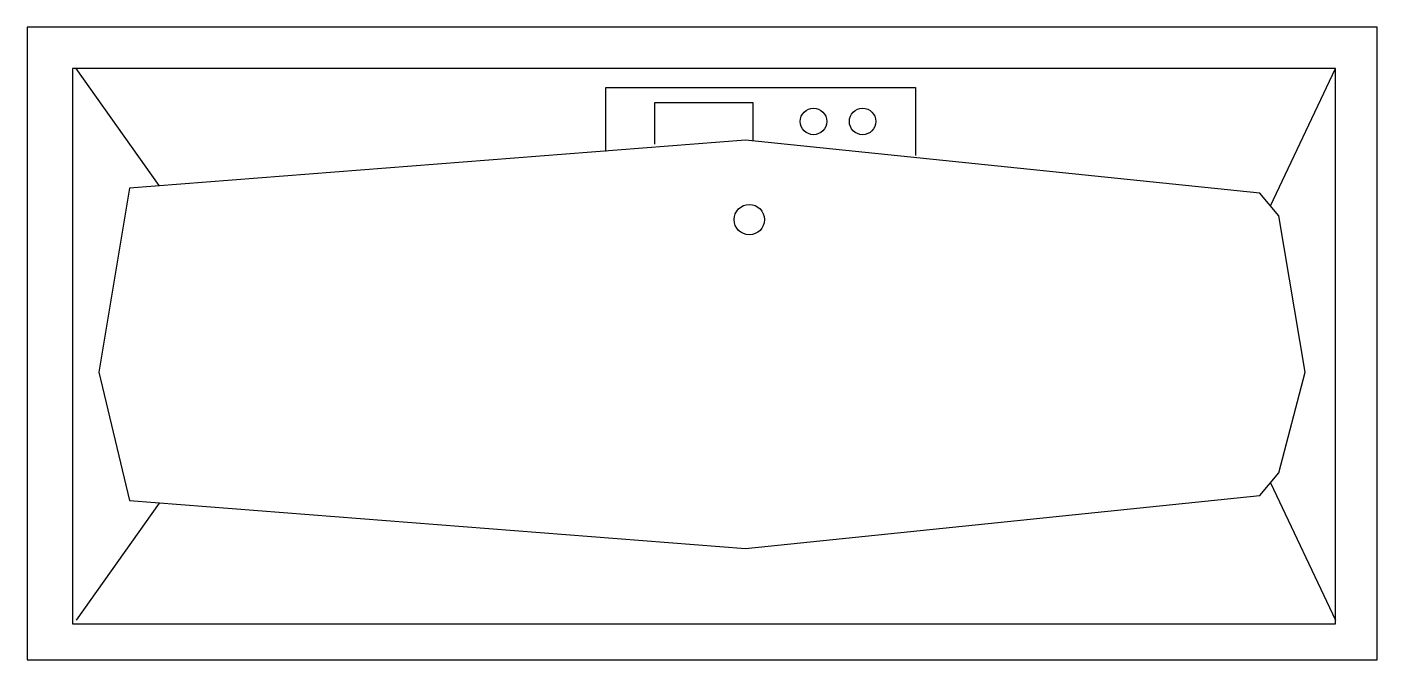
# Model space of a CAD drawing. Header units: millimetres. Extents: x -2989.83 to -2988.23, y 2941.84 to 2942.59.
import ezdxf

# ---------------------------------------------------------------- set-up
doc = ezdxf.new("R2010")
doc.units = ezdxf.units.MM
doc.header["$LTSCALE"] = 10
doc.layers.add('banheiro_louças', color=2, linetype='Continuous')

msp = doc.modelspace()

# ---------------------------------------------------------------- linework, layer by layer
at = {"layer": 'banheiro_louças'}
for p, q in [((-2988.2303, 2942.5915), (-2989.8303, 2942.5915)), ((-2989.8303, 2942.5915), (-2989.8303, 2941.8415)), ((-2988.2303, 2941.8415), (-2988.2303, 2942.5915)), ((-2989.7766, 2942.5423), (-2989.7766, 2941.8842)), ((-2988.2796, 2942.5423), (-2989.7766, 2942.5423)), ((-2988.2796, 2941.8842), (-2988.2796, 2942.5423)), ((-2989.7766, 2941.8842), (-2988.2796, 2941.8842)), ((-2989.8303, 2941.8415), (-2988.2303, 2941.8415))]:
    msp.add_line(p, q, dxfattribs=at)
at = {"layer": 'banheiro_louças', "color": 1}
for points in [[(-2989.6736, 2942.4036), (-2989.7721, 2942.5423)], [(-2988.3565, 2942.3795), (-2988.2796, 2942.5423)], [(-2989.1445, 2942.4439), (-2989.1445, 2942.5199), (-2988.7773, 2942.5199), (-2988.7773, 2942.4394)], [(-2989.0863, 2942.4528), (-2989.0863, 2942.502), (-2988.9699, 2942.502), (-2988.9699, 2942.4573)], [(-2988.3565, 2942.0514), (-2988.2796, 2941.8886)], [(-2989.6736, 2942.0273), (-2989.7721, 2941.8886)]]:
    msp.add_lwpolyline(points, dxfattribs=at)
msp.add_lwpolyline([(-2988.3468, 2942.3678), (-2988.3692, 2942.3946), (-2988.9788, 2942.4573), (-2989.709, 2942.4006), (-2989.7453, 2942.1825), (-2989.709, 2942.0303), (-2988.9788, 2941.9736), (-2988.3692, 2942.0363), (-2988.3468, 2942.0631), (-2988.3154, 2942.1825)], close=True, dxfattribs=at)
for centre, radius in [((-2988.8982, 2942.4796), 0.0157), ((-2988.84, 2942.4796), 0.0157), ((-2988.9743, 2942.3633), 0.018)]:
    msp.add_circle(centre, radius, dxfattribs=at)

doc.saveas('drawing.dxf')
